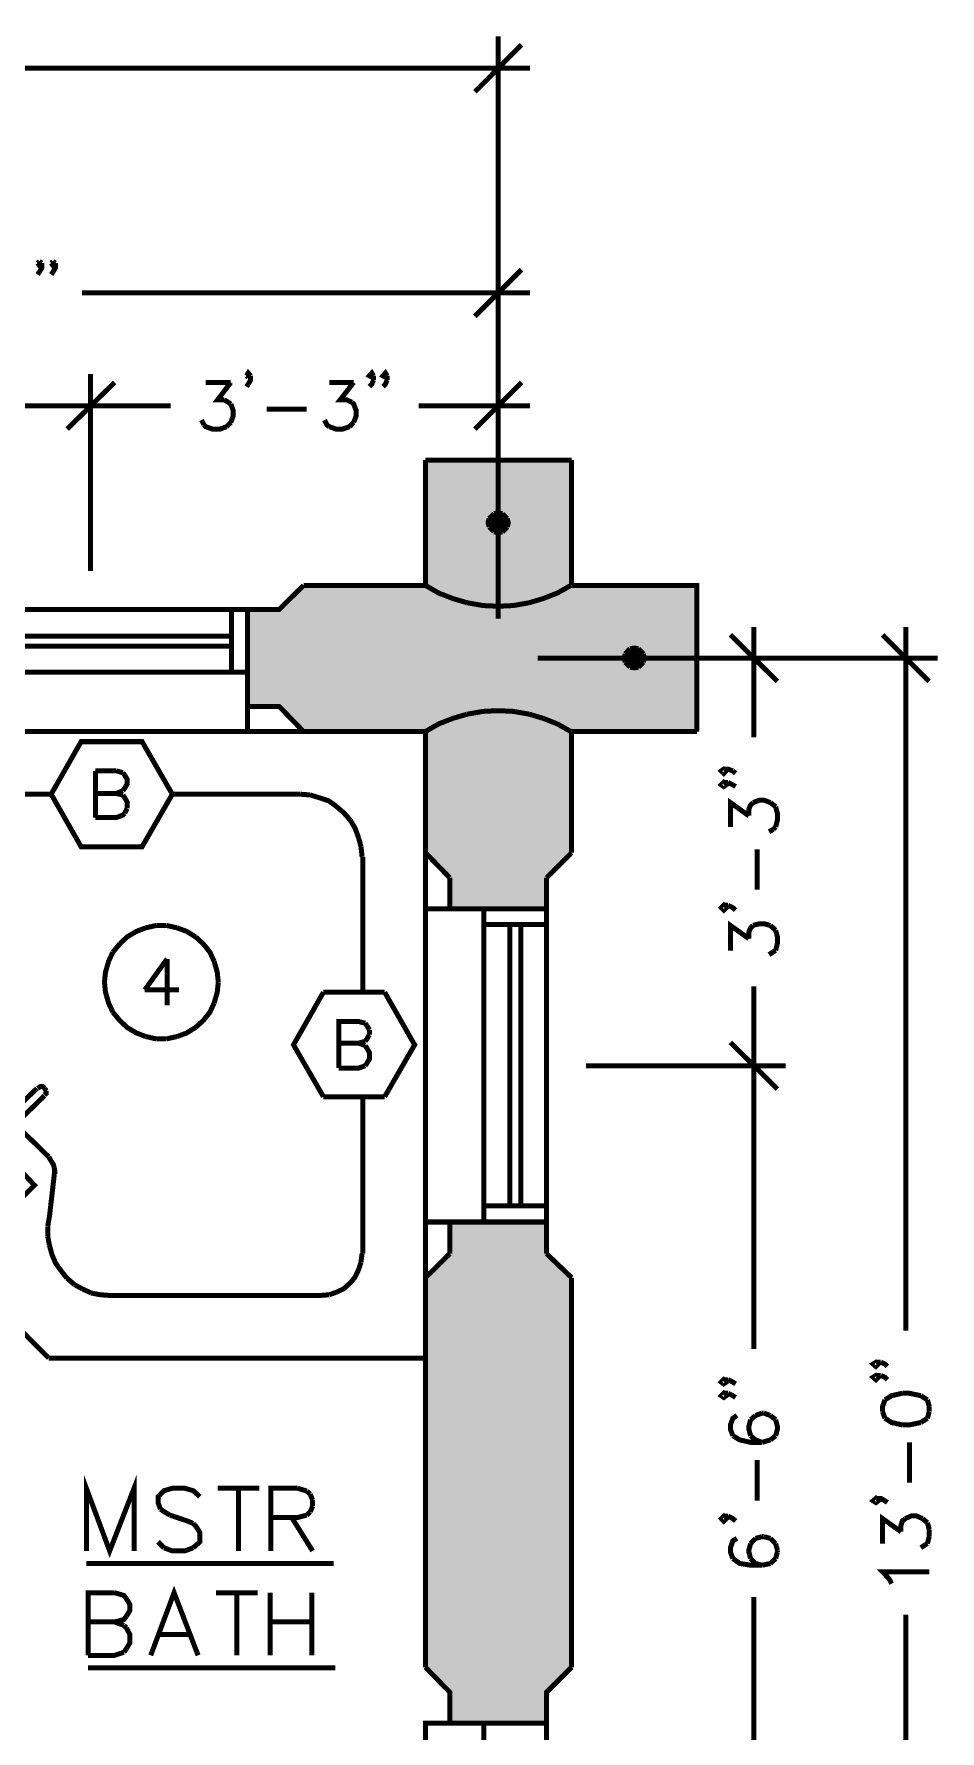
# Model space of a CAD drawing. Header units: millimetres. Extents: x 31 to 857, y 6 to 562.
# Drawn here: x 664 to 709.9, y 444 to 530 of the extents above; entities that cross this region are included whole.
import ezdxf

# ---------------------------------------------------------------- set-up
doc = ezdxf.new("R2010")
doc.units = ezdxf.units.MM
doc.layers.add('H', color=7, linetype='Continuous')
doc.layers.add('P', color=7, linetype='Continuous')

msp = doc.modelspace()

# ---------------------------------------------------------------- hatches: boundary and pattern name
at = {"layer": 'H', "linetype": 'Continuous'}
for points in [[(683.86, 502.038), (683.86, 508.388), (691.268, 502.038), (683.86, 502.038)], [(691.268, 502.038), (683.86, 508.388), (691.268, 508.388), (691.268, 502.038)], [(687.317, 504.737), (687.246, 505.672), (687.317, 505.707), (687.317, 504.737)], [(687.458, 504.702), (687.317, 505.707), (687.458, 505.76), (687.458, 504.702)], [(687.458, 504.702), (687.317, 504.737), (687.317, 505.707), (687.458, 504.702)], [(687.529, 504.702), (687.458, 505.76), (687.529, 505.76), (687.529, 504.702)], [(687.458, 504.702), (687.458, 505.76), (687.529, 504.702), (687.458, 504.702)], [(687.617, 504.702), (687.529, 505.76), (687.617, 505.76), (687.617, 504.702)], [(687.529, 504.702), (687.529, 505.76), (687.617, 504.702), (687.529, 504.702)], [(687.74, 504.737), (687.617, 505.76), (687.74, 505.707), (687.74, 504.737)], [(687.617, 504.702), (687.617, 505.76), (687.74, 504.737), (687.617, 504.702)], [(687.828, 504.79), (687.74, 505.707), (687.828, 505.672), (687.828, 504.79)], [(687.74, 504.737), (687.74, 505.707), (687.828, 504.79), (687.74, 504.737)], [(687.07, 505.001), (687.035, 505.337), (687.07, 505.425), (687.07, 505.001)], [(687.07, 505.001), (687.035, 505.125), (687.035, 505.337), (687.07, 505.001)], [(687.105, 504.913), (687.07, 505.425), (687.105, 505.513), (687.105, 504.913)], [(687.105, 504.913), (687.07, 505.001), (687.07, 505.425), (687.105, 504.913)], [(687.158, 504.825), (687.105, 505.513), (687.158, 505.583), (687.158, 504.825)], [(687.158, 504.825), (687.105, 504.913), (687.105, 505.513), (687.158, 504.825)], [(687.246, 504.79), (687.158, 505.583), (687.246, 505.672), (687.246, 504.79)], [(687.246, 504.79), (687.158, 504.825), (687.158, 505.583), (687.246, 504.79)], [(687.317, 504.737), (687.246, 504.79), (687.246, 505.672), (687.317, 504.737)], [(687.881, 504.825), (687.828, 505.672), (687.881, 505.636), (687.881, 504.825)], [(687.828, 504.79), (687.828, 505.672), (687.881, 504.825), (687.828, 504.79)], [(687.952, 504.913), (687.881, 505.636), (687.952, 505.548), (687.952, 504.913)], [(687.881, 504.825), (687.881, 505.636), (687.952, 504.913), (687.881, 504.825)], [(688.005, 505.001), (687.952, 505.548), (688.005, 505.46), (688.005, 505.001)], [(687.952, 504.913), (687.952, 505.548), (688.005, 505.001), (687.952, 504.913)], [(688.04, 505.09), (688.005, 505.46), (688.04, 505.372), (688.04, 505.09)], [(688.005, 505.001), (688.005, 505.46), (688.04, 505.09), (688.005, 505.001)], [(688.093, 505.16), (688.04, 505.372), (688.093, 505.248), (688.093, 505.16)], [(688.04, 505.09), (688.04, 505.372), (688.093, 505.16), (688.04, 505.09)], [(676.875, 501.227), (677.21, 501.562), (685.588, 501.227), (676.875, 501.227)], [(676.875, 501.227), (677.21, 501.562), (685.588, 501.227), (676.875, 501.227)], [(677.21, 501.562), (677.668, 502.038), (684.706, 501.562), (677.21, 501.562)], [(677.21, 501.562), (677.668, 502.038), (684.706, 501.562), (677.21, 501.562)], [(685.588, 501.227), (677.21, 501.562), (684.706, 501.562), (685.588, 501.227)], [(685.588, 501.227), (677.21, 501.562), (684.706, 501.562), (685.588, 501.227)], [(684.706, 501.562), (677.668, 502.038), (683.86, 502.038), (684.706, 501.562)], [(684.706, 501.562), (677.668, 502.038), (683.86, 502.038), (684.706, 501.562)], [(684.706, 501.562), (683.86, 502.038), (690.368, 501.562), (684.706, 501.562)], [(690.368, 501.562), (683.86, 502.038), (691.268, 502.038), (690.368, 501.562)], [(685.588, 501.227), (684.706, 501.562), (689.487, 501.227), (685.588, 501.227)], [(689.487, 501.227), (684.706, 501.562), (690.368, 501.562), (689.487, 501.227)], [(689.487, 501.227), (690.368, 501.562), (697.618, 501.227), (689.487, 501.227)], [(689.487, 501.227), (690.368, 501.562), (697.618, 501.227), (689.487, 501.227)], [(690.368, 501.562), (691.268, 502.038), (697.618, 501.562), (690.368, 501.562)], [(690.368, 501.562), (691.268, 502.038), (697.618, 501.562), (690.368, 501.562)], [(697.618, 501.227), (690.368, 501.562), (697.618, 501.562), (697.618, 501.227)], [(697.618, 501.227), (690.368, 501.562), (697.618, 501.562), (697.618, 501.227)], [(697.618, 501.562), (691.268, 502.038), (697.618, 502.038), (697.618, 501.562)], [(697.618, 501.562), (691.268, 502.038), (697.618, 502.038), (697.618, 501.562)], [(674.829, 495.9), (674.829, 500.803), (697.618, 495.9), (674.829, 495.9)], [(697.618, 495.9), (674.829, 500.803), (697.618, 500.803), (697.618, 495.9)], [(674.829, 495.9), (674.829, 500.803), (697.618, 495.9), (674.829, 495.9)], [(697.618, 495.9), (674.829, 500.803), (697.618, 500.803), (697.618, 495.9)], [(676.451, 500.803), (676.61, 500.98), (697.618, 500.803), (676.451, 500.803)], [(676.451, 500.803), (676.61, 500.98), (697.618, 500.803), (676.451, 500.803)], [(676.61, 500.98), (676.663, 501.05), (687.529, 500.98), (676.61, 500.98)], [(676.61, 500.98), (676.663, 501.05), (687.529, 500.98), (676.61, 500.98)], [(697.618, 500.803), (676.61, 500.98), (697.618, 500.98), (697.618, 500.803)], [(697.618, 500.803), (676.61, 500.98), (697.618, 500.98), (697.618, 500.803)], [(676.663, 501.05), (676.875, 501.227), (686.558, 501.05), (676.663, 501.05)], [(676.663, 501.05), (676.875, 501.227), (686.558, 501.05), (676.663, 501.05)], [(687.529, 500.98), (676.663, 501.05), (686.558, 501.05), (687.529, 500.98)], [(687.529, 500.98), (676.663, 501.05), (686.558, 501.05), (687.529, 500.98)], [(686.558, 501.05), (676.875, 501.227), (685.588, 501.227), (686.558, 501.05)], [(686.558, 501.05), (676.875, 501.227), (685.588, 501.227), (686.558, 501.05)], [(686.558, 501.05), (685.588, 501.227), (688.516, 501.05), (686.558, 501.05)], [(688.516, 501.05), (685.588, 501.227), (689.487, 501.227), (688.516, 501.05)], [(687.529, 500.98), (686.558, 501.05), (688.516, 501.05), (687.529, 500.98)], [(687.529, 500.98), (688.516, 501.05), (697.618, 500.98), (687.529, 500.98)], [(687.529, 500.98), (688.516, 501.05), (697.618, 500.98), (687.529, 500.98)], [(688.516, 501.05), (689.487, 501.227), (697.618, 501.05), (688.516, 501.05)], [(688.516, 501.05), (689.487, 501.227), (697.618, 501.05), (688.516, 501.05)], [(697.618, 500.98), (688.516, 501.05), (697.618, 501.05), (697.618, 500.98)], [(697.618, 500.98), (688.516, 501.05), (697.618, 501.05), (697.618, 500.98)], [(697.618, 501.05), (689.487, 501.227), (697.618, 501.227), (697.618, 501.05)], [(697.618, 501.05), (689.487, 501.227), (697.618, 501.227), (697.618, 501.05)], [(694.178, 498.81), (694.267, 498.863), (694.655, 498.81), (694.178, 498.81)], [(694.655, 498.81), (694.267, 498.863), (694.567, 498.863), (694.655, 498.81)], [(693.879, 498.44), (693.932, 498.51), (694.937, 498.44), (693.879, 498.44)], [(694.937, 498.352), (693.879, 498.44), (694.937, 498.44), (694.937, 498.352)], [(693.879, 498.352), (693.879, 498.44), (694.937, 498.352), (693.879, 498.352)], [(694.937, 498.228), (693.879, 498.352), (694.937, 498.352), (694.937, 498.228)], [(693.879, 498.228), (693.879, 498.352), (694.937, 498.228), (693.879, 498.228)], [(694.902, 498.14), (693.879, 498.228), (694.937, 498.228), (694.902, 498.14)], [(693.932, 498.14), (693.879, 498.228), (694.902, 498.14), (693.932, 498.14)], [(693.932, 498.51), (693.967, 498.598), (694.902, 498.51), (693.932, 498.51)], [(694.937, 498.44), (693.932, 498.51), (694.902, 498.51), (694.937, 498.44)], [(694.866, 498.052), (693.932, 498.14), (694.902, 498.14), (694.866, 498.052)], [(693.967, 498.052), (693.932, 498.14), (694.866, 498.052), (693.967, 498.052)], [(693.967, 498.598), (694.02, 498.687), (694.866, 498.598), (693.967, 498.598)], [(694.902, 498.51), (693.967, 498.598), (694.866, 498.598), (694.902, 498.51)], [(694.778, 497.963), (693.967, 498.052), (694.866, 498.052), (694.778, 497.963)], [(694.055, 497.963), (693.967, 498.052), (694.778, 497.963), (694.055, 497.963)], [(694.02, 498.687), (694.09, 498.775), (694.813, 498.687), (694.02, 498.687)], [(694.866, 498.598), (694.02, 498.687), (694.813, 498.687), (694.866, 498.598)], [(694.725, 497.875), (694.055, 497.963), (694.778, 497.963), (694.725, 497.875)], [(694.143, 497.875), (694.055, 497.963), (694.725, 497.875), (694.143, 497.875)], [(694.09, 498.775), (694.178, 498.81), (694.725, 498.775), (694.09, 498.775)], [(694.813, 498.687), (694.09, 498.775), (694.725, 498.775), (694.813, 498.687)], [(694.725, 498.775), (694.178, 498.81), (694.655, 498.81), (694.725, 498.775)], [(694.602, 497.84), (694.143, 497.875), (694.725, 497.875), (694.602, 497.84)], [(694.231, 497.84), (694.143, 497.875), (694.602, 497.84), (694.231, 497.84)], [(694.443, 497.805), (694.302, 497.84), (694.514, 497.84), (694.443, 497.805)], [(676.61, 495.723), (676.451, 495.9), (697.618, 495.723), (676.61, 495.723)], [(697.618, 495.723), (676.451, 495.9), (697.618, 495.9), (697.618, 495.723)], [(676.61, 495.723), (676.451, 495.9), (697.618, 495.723), (676.61, 495.723)], [(697.618, 495.723), (676.451, 495.9), (697.618, 495.9), (697.618, 495.723)], [(676.663, 495.635), (676.61, 495.723), (686.558, 495.635), (676.663, 495.635)], [(686.558, 495.635), (676.61, 495.723), (687.529, 495.723), (686.558, 495.635)], [(676.663, 495.635), (676.61, 495.723), (686.558, 495.635), (676.663, 495.635)], [(686.558, 495.635), (676.61, 495.723), (687.529, 495.723), (686.558, 495.635)], [(676.875, 495.423), (676.663, 495.635), (685.588, 495.423), (676.875, 495.423)], [(685.588, 495.423), (676.663, 495.635), (686.558, 495.635), (685.588, 495.423)], [(676.875, 495.423), (676.663, 495.635), (685.588, 495.423), (676.875, 495.423)], [(685.588, 495.423), (676.663, 495.635), (686.558, 495.635), (685.588, 495.423)], [(677.21, 495.088), (676.875, 495.423), (684.706, 495.088), (677.21, 495.088)], [(684.706, 495.088), (676.875, 495.423), (685.588, 495.423), (684.706, 495.088)], [(677.21, 495.088), (676.875, 495.423), (684.706, 495.088), (677.21, 495.088)], [(684.706, 495.088), (676.875, 495.423), (685.588, 495.423), (684.706, 495.088)], [(684.706, 495.088), (685.588, 495.423), (690.368, 495.088), (684.706, 495.088)], [(685.588, 495.423), (686.558, 495.635), (689.487, 495.423), (685.588, 495.423)], [(690.368, 495.088), (685.588, 495.423), (689.487, 495.423), (690.368, 495.088)], [(686.558, 495.635), (687.529, 495.723), (688.516, 495.635), (686.558, 495.635)], [(689.487, 495.423), (686.558, 495.635), (688.516, 495.635), (689.487, 495.423)], [(688.516, 495.635), (687.529, 495.723), (697.618, 495.635), (688.516, 495.635)], [(697.618, 495.635), (687.529, 495.723), (697.618, 495.723), (697.618, 495.635)], [(688.516, 495.635), (687.529, 495.723), (697.618, 495.635), (688.516, 495.635)], [(697.618, 495.635), (687.529, 495.723), (697.618, 495.723), (697.618, 495.635)], [(689.487, 495.423), (688.516, 495.635), (697.618, 495.423), (689.487, 495.423)], [(697.618, 495.423), (688.516, 495.635), (697.618, 495.635), (697.618, 495.423)], [(689.487, 495.423), (688.516, 495.635), (697.618, 495.423), (689.487, 495.423)], [(697.618, 495.423), (688.516, 495.635), (697.618, 495.635), (697.618, 495.423)], [(690.368, 495.088), (689.487, 495.423), (697.618, 495.088), (690.368, 495.088)], [(697.618, 495.088), (689.487, 495.423), (697.618, 495.423), (697.618, 495.088)], [(690.368, 495.088), (689.487, 495.423), (697.618, 495.088), (690.368, 495.088)], [(697.618, 495.088), (689.487, 495.423), (697.618, 495.423), (697.618, 495.088)], [(677.668, 494.63), (677.21, 495.088), (683.86, 494.63), (677.668, 494.63)], [(683.86, 494.63), (677.21, 495.088), (684.706, 495.088), (683.86, 494.63)], [(677.668, 494.63), (677.21, 495.088), (683.86, 494.63), (677.668, 494.63)], [(683.86, 494.63), (677.21, 495.088), (684.706, 495.088), (683.86, 494.63)], [(683.86, 494.63), (684.706, 495.088), (691.268, 494.63), (683.86, 494.63)], [(683.86, 488.491), (683.86, 494.63), (691.268, 488.491), (683.86, 488.491)], [(691.268, 488.491), (683.86, 494.63), (691.268, 494.63), (691.268, 488.491)], [(691.268, 494.63), (684.706, 495.088), (690.368, 495.088), (691.268, 494.63)], [(691.268, 494.63), (690.368, 495.088), (697.618, 494.63), (691.268, 494.63)], [(697.618, 494.63), (690.368, 495.088), (697.618, 495.088), (697.618, 494.63)], [(691.268, 494.63), (690.368, 495.088), (697.618, 494.63), (691.268, 494.63)], [(697.618, 494.63), (690.368, 495.088), (697.618, 495.088), (697.618, 494.63)], [(685.077, 487.221), (683.86, 488.491), (689.998, 487.221), (685.077, 487.221)], [(689.998, 487.221), (683.86, 488.491), (691.268, 488.491), (689.998, 487.221)], [(685.077, 485.652), (685.077, 487.221), (689.998, 485.652), (685.077, 485.652)], [(689.998, 485.652), (685.077, 487.221), (689.998, 487.221), (689.998, 485.652)], [(685.077, 468.171), (685.077, 469.777), (689.998, 468.171), (685.077, 468.171)], [(689.998, 468.171), (685.077, 469.777), (689.998, 469.777), (689.998, 468.171)], [(685.077, 468.171), (685.077, 469.777), (689.998, 468.171), (685.077, 468.171)], [(689.998, 468.171), (685.077, 469.777), (689.998, 469.777), (689.998, 468.171)], [(683.86, 466.937), (685.077, 468.171), (691.268, 466.937), (683.86, 466.937)], [(683.86, 466.937), (685.077, 468.171), (691.268, 466.937), (683.86, 466.937)], [(691.268, 466.937), (685.077, 468.171), (689.998, 468.171), (691.268, 466.937)], [(691.268, 466.937), (685.077, 468.171), (689.998, 468.171), (691.268, 466.937)], [(683.86, 447.216), (683.86, 466.937), (691.268, 447.216), (683.86, 447.216)], [(691.268, 447.216), (683.86, 466.937), (691.268, 466.937), (691.268, 447.216)], [(683.86, 447.216), (683.86, 466.937), (691.268, 447.216), (683.86, 447.216)], [(691.268, 447.216), (683.86, 466.937), (691.268, 466.937), (691.268, 447.216)], [(685.077, 445.946), (683.86, 447.216), (689.998, 445.946), (685.077, 445.946)], [(689.998, 445.946), (683.86, 447.216), (691.268, 447.216), (689.998, 445.946)], [(685.077, 445.946), (683.86, 447.216), (689.998, 445.946), (685.077, 445.946)], [(689.998, 445.946), (683.86, 447.216), (691.268, 447.216), (689.998, 445.946)], [(685.077, 444.377), (685.077, 445.946), (689.998, 444.377), (685.077, 444.377)], [(689.998, 444.377), (685.077, 445.946), (689.998, 445.946), (689.998, 444.377)], [(685.077, 444.377), (685.077, 445.946), (689.998, 444.377), (685.077, 444.377)], [(689.998, 444.377), (685.077, 445.946), (689.998, 445.946), (689.998, 444.377)]]:
    msp.add_hatch(color=256, dxfattribs=at).paths.add_polyline_path(points)

# ---------------------------------------------------------------- linework, layer by layer
at = {"layer": 'P', "const_width": 0.254}
for points in [[(687.529, 500.345), (687.529, 529.855)], [(686.347, 527.05), (688.71, 529.431)], [(689.134, 528.249), (606.037, 528.249)], [(664.192, 518.372), (664.281, 518.46)], [(664.404, 518.372), (664.281, 518.248), (664.192, 518.372)], [(664.281, 517.913), (664.192, 517.79)], [(664.281, 518.46), (664.404, 518.372)], [(664.404, 518.372), (664.404, 518.125), (664.281, 517.913)], [(664.88, 518.372), (664.968, 518.46)], [(665.092, 518.372), (664.968, 518.248), (664.88, 518.372)], [(664.968, 517.913), (664.88, 517.79)], [(664.968, 518.46), (665.092, 518.372)], [(665.092, 518.372), (665.092, 518.125), (664.968, 517.913)], [(686.347, 515.673), (688.71, 518.037)], [(687.529, 510.381), (687.529, 518.425)], [(689.134, 516.855), (666.45, 516.855)], [(666.873, 502.761), (666.873, 512.745)], [(666.873, 502.761), (666.873, 512.745)], [(674.776, 512.657), (674.864, 512.798), (674.987, 512.657)], [(674.864, 512.586), (674.776, 512.657)], [(674.987, 512.657), (674.864, 512.586)], [(674.987, 512.657), (674.987, 512.445), (674.864, 512.233)], [(681.126, 512.586), (681.002, 512.657), (681.126, 512.798), (681.214, 512.657)], [(681.214, 512.445), (681.126, 512.233), (681.002, 512.11)], [(681.214, 512.657), (681.126, 512.586)], [(681.214, 512.657), (681.214, 512.445)], [(681.814, 512.586), (681.69, 512.657), (681.814, 512.798), (681.902, 512.657)], [(681.902, 512.445), (681.814, 512.233), (681.69, 512.11)], [(681.902, 512.657), (681.814, 512.586)], [(681.902, 512.657), (681.902, 512.445)], [(687.529, 510.381), (687.529, 512.745)], [(668.091, 512.322), (665.692, 509.958)], [(665.692, 509.958), (668.091, 512.322)], [(672.712, 512.322), (673.982, 512.322)], [(673.982, 512.322), (673.312, 511.44), (673.647, 511.44)], [(674.864, 512.233), (674.776, 512.11)], [(678.974, 512.322), (680.208, 512.322)], [(680.208, 512.322), (679.521, 511.44), (679.856, 511.44), (680.12, 511.316)], [(686.347, 509.958), (688.71, 512.322)], [(668.479, 511.14), (619.372, 511.14)], [(665.304, 511.14), (670.93, 511.14)], [(673.647, 511.44), (673.858, 511.316)], [(673.858, 511.316), (673.982, 511.228)], [(673.982, 511.228), (674.105, 510.893), (674.105, 510.628), (673.982, 510.293)], [(675.799, 510.963), (677.827, 510.963)], [(680.12, 511.316), (680.208, 511.228), (680.332, 510.893), (680.332, 510.628), (680.208, 510.293)], [(689.134, 511.14), (683.507, 511.14)], [(672.624, 510.17), (672.5, 510.417)], [(673.77, 510.081), (673.435, 509.958), (673.047, 509.958), (672.712, 510.081), (672.624, 510.17)], [(673.982, 510.293), (673.77, 510.081)], [(678.974, 510.081), (678.85, 510.17), (678.727, 510.417)], [(679.997, 510.081), (679.644, 509.958), (679.309, 509.958), (678.974, 510.081)], [(680.208, 510.293), (679.997, 510.081)], [(691.25, 508.388), (683.842, 508.388)], [(683.842, 502.038), (683.842, 508.388)], [(691.25, 502.038), (691.25, 508.388)], [(687.317, 505.672), (687.193, 505.548), (687.07, 505.425)], [(687.529, 505.725), (687.317, 505.672)], [(687.74, 505.672), (687.529, 505.725), (687.529, 505.725)], [(687.987, 505.425), (687.864, 505.548), (687.74, 505.672)], [(687.07, 505.425), (687.017, 505.213), (687.07, 505.001)], [(687.07, 505.001), (687.193, 504.878), (687.317, 504.754)], [(687.317, 504.754), (687.529, 504.702), (687.74, 504.754)], [(687.74, 504.754), (687.864, 504.878), (687.987, 505.001)], [(687.987, 505.001), (688.04, 505.213), (687.987, 505.425)], [(674.829, 495.9), (674.829, 500.821), (676.434, 500.821), (677.668, 502.038)], [(674.829, 495.9), (674.829, 500.821), (676.434, 500.821), (677.668, 502.038)], [(683.842, 502.038), (677.668, 502.038)], [(683.842, 502.038), (677.668, 502.038)], [(683.842, 502.038), (684.512, 501.65), (685.236, 501.368)], [(683.842, 502.038), (684.512, 501.65), (685.236, 501.368)], [(685.236, 501.368), (685.959, 501.156)], [(685.236, 501.368), (685.959, 501.156)], [(689.098, 501.156), (689.804, 501.368), (690.527, 501.65), (691.215, 502.038)], [(689.098, 501.156), (689.804, 501.368), (690.527, 501.65), (691.215, 502.038)], [(697.6, 502.038), (691.25, 502.038)], [(691.25, 502.038), (697.6, 502.038), (697.6, 494.63)], [(697.6, 494.63), (697.6, 502.038)], [(658.954, 494.63), (658.954, 500.821), (674.829, 500.821)], [(658.954, 494.63), (658.954, 500.821), (674.829, 500.821)], [(674.017, 500.821), (674.017, 497.646)], [(674.017, 500.821), (674.017, 497.646)], [(674.829, 500.821), (674.829, 494.63), (674.829, 494.63)], [(674.829, 500.821), (674.829, 497.646)], [(674.829, 500.821), (674.829, 494.63), (674.829, 494.63)], [(674.829, 500.821), (674.829, 497.646)], [(685.959, 501.156), (686.77, 501.015), (687.529, 500.98), (688.287, 501.015), (689.098, 501.156)], [(685.959, 501.156), (686.77, 501.015), (687.529, 500.98), (688.287, 501.015), (689.098, 501.156)], [(700.476, 499.921), (700.476, 494.33)], [(700.476, 499.921), (700.476, 494.33)], [(708.184, 499.921), (708.184, 464.273)], [(674.017, 499.463), (659.765, 499.463)], [(674.017, 499.463), (659.765, 499.463)], [(674.017, 498.951), (659.765, 498.951)], [(674.017, 498.951), (659.765, 498.951)], [(694.214, 498.828), (694.09, 498.704), (693.967, 498.563)], [(694.637, 498.828), (694.425, 498.863), (694.214, 498.828)], [(694.884, 498.563), (694.761, 498.704), (694.637, 498.828)], [(701.675, 497.17), (699.294, 499.533)], [(701.675, 497.17), (699.294, 499.533)], [(709.366, 497.17), (707.002, 499.533)], [(689.522, 498.352), (709.789, 498.352)], [(689.522, 498.352), (702.098, 498.352)], [(689.522, 498.352), (702.098, 498.352)], [(693.967, 498.563), (693.914, 498.352), (693.914, 498.352)], [(693.914, 498.352), (693.967, 498.14)], [(693.967, 498.14), (694.09, 498.016), (694.214, 497.893)], [(694.214, 497.893), (694.425, 497.858), (694.637, 497.893)], [(694.637, 497.893), (694.761, 498.016), (694.884, 498.14)], [(694.884, 498.14), (694.937, 498.352), (694.884, 498.563)], [(674.829, 497.646), (658.954, 497.646)], [(674.829, 497.646), (658.954, 497.646)], [(677.668, 494.63), (676.434, 495.9), (674.829, 495.9)], [(677.668, 494.63), (676.434, 495.9), (674.829, 495.9)], [(685.959, 495.512), (685.236, 495.3), (684.512, 495.018), (683.842, 494.63)], [(685.959, 495.512), (685.236, 495.3), (684.512, 495.018), (683.842, 494.63)], [(689.098, 495.512), (688.287, 495.653), (687.529, 495.688), (686.77, 495.653), (685.959, 495.512)], [(689.098, 495.512), (688.287, 495.653), (687.529, 495.688), (686.77, 495.653), (685.959, 495.512)], [(689.804, 495.3), (689.098, 495.512)], [(689.804, 495.3), (689.098, 495.512)], [(691.215, 494.63), (690.527, 495.018), (689.804, 495.3)], [(691.215, 494.63), (690.527, 495.018), (689.804, 495.3)], [(652.057, 494.63), (683.842, 494.63), (683.842, 462.88)], [(674.829, 494.63), (658.954, 494.63)], [(674.829, 494.63), (658.954, 494.63)], [(683.842, 494.63), (677.668, 494.63)], [(683.842, 494.63), (677.668, 494.63)], [(683.842, 488.491), (683.842, 494.63)], [(683.842, 488.491), (683.842, 494.63)], [(697.6, 494.63), (691.25, 494.63)], [(691.25, 488.491), (691.25, 494.63)], [(697.6, 494.63), (691.25, 494.63)], [(691.25, 488.491), (691.25, 494.63)], [(666.397, 494.118), (669.484, 494.118), (671.019, 491.455), (669.484, 488.791), (666.397, 488.791), (664.88, 491.455), (666.397, 494.118)], [(666.397, 494.118), (666.397, 494.118)], [(698.959, 492.725), (699.082, 492.637), (698.959, 492.513), (698.835, 492.637), (698.959, 492.725)], [(698.959, 492.725), (699.082, 492.637), (698.959, 492.513), (698.835, 492.637), (698.959, 492.725)], [(698.959, 492.725), (699.17, 492.725), (699.417, 492.637)], [(698.959, 492.725), (699.17, 492.725), (699.417, 492.637)], [(667.12, 490.273), (667.12, 492.637)], [(667.12, 492.637), (668.179, 492.637)], [(668.179, 492.637), (668.514, 492.548)], [(668.514, 492.548), (668.602, 492.425)], [(668.602, 492.425), (668.726, 492.213), (668.726, 491.966), (668.602, 491.755)], [(698.959, 492.054), (699.082, 491.931), (698.959, 491.843), (698.835, 491.931), (698.959, 492.054)], [(698.959, 492.054), (699.082, 491.931), (698.959, 491.843), (698.835, 491.931), (698.959, 492.054)], [(698.959, 492.054), (699.17, 492.054)], [(698.959, 492.054), (699.17, 492.054)], [(699.17, 492.054), (699.417, 491.931), (699.558, 491.843)], [(699.17, 492.054), (699.417, 491.931), (699.558, 491.843)], [(699.417, 492.637), (699.558, 492.513)], [(699.417, 492.637), (699.558, 492.513)], [(664.88, 491.455), (657.348, 491.455)], [(668.179, 491.49), (667.12, 491.49)], [(668.514, 491.631), (668.179, 491.49)], [(668.179, 491.49), (668.514, 491.419)], [(668.602, 491.755), (668.514, 491.631)], [(668.514, 491.419), (668.602, 491.278)], [(668.602, 491.278), (668.726, 491.067), (668.726, 490.732)], [(677.492, 491.455), (671.019, 491.455)], [(678.004, 491.419), (677.492, 491.455)], [(678.462, 491.278), (678.004, 491.419)], [(679.309, 490.855), (678.938, 491.12), (678.462, 491.278)], [(699.294, 489.797), (699.294, 491.031), (700.229, 490.361)], [(699.294, 489.797), (699.294, 491.031), (700.229, 490.361)], [(700.229, 490.361), (700.229, 490.696), (700.317, 490.908), (700.44, 491.031)], [(700.229, 490.361), (700.229, 490.696), (700.317, 490.908), (700.44, 491.031)], [(700.44, 491.031), (700.775, 491.155), (700.987, 491.155), (701.322, 491.031)], [(700.44, 491.031), (700.775, 491.155), (700.987, 491.155), (701.322, 491.031)], [(701.322, 491.031), (701.587, 490.82)], [(701.322, 491.031), (701.587, 490.82)], [(668.602, 490.485), (668.514, 490.396), (668.179, 490.273), (667.12, 490.273)], [(668.726, 490.732), (668.602, 490.485)], [(680.032, 490.149), (679.697, 490.52), (679.309, 490.855)], [(680.455, 489.25), (680.279, 489.726), (680.032, 490.149)], [(701.587, 490.82), (701.675, 490.485), (701.675, 490.149), (701.587, 489.797)], [(701.587, 490.82), (701.675, 490.485), (701.675, 490.149), (701.587, 489.797)], [(680.579, 488.791), (680.455, 489.25)], [(701.463, 489.673), (701.252, 489.55)], [(701.463, 489.673), (701.252, 489.55)], [(701.587, 489.797), (701.463, 489.673)], [(701.587, 489.797), (701.463, 489.673)], [(680.632, 488.28), (680.579, 488.791)], [(685.077, 487.221), (683.842, 488.491)], [(685.077, 487.221), (683.842, 488.491)], [(691.25, 488.491), (689.98, 487.221)], [(691.25, 488.491), (689.98, 487.221)], [(700.652, 486.622), (700.652, 488.668)], [(700.652, 486.622), (700.652, 488.668)], [(680.667, 481.418), (680.667, 488.28)], [(685.077, 485.652), (685.077, 487.221)], [(685.077, 485.652), (685.077, 487.221)], [(689.98, 487.221), (689.98, 485.652)], [(689.98, 487.221), (689.98, 485.652)], [(698.959, 485.828), (699.082, 485.704), (698.959, 485.581), (698.835, 485.704), (698.959, 485.828)], [(698.959, 485.828), (699.082, 485.704), (698.959, 485.581), (698.835, 485.704), (698.959, 485.828)], [(698.959, 485.828), (699.17, 485.828)], [(698.959, 485.828), (699.17, 485.828)], [(699.17, 485.828), (699.417, 485.704), (699.558, 485.581)], [(699.17, 485.828), (699.417, 485.704), (699.558, 485.581)], [(683.842, 469.777), (683.842, 485.652)], [(683.842, 485.652), (689.98, 485.652), (689.98, 469.777), (683.842, 469.777), (683.842, 469.777)], [(683.842, 469.777), (683.842, 485.652)], [(683.842, 485.652), (689.98, 485.652), (689.98, 469.777), (683.842, 469.777), (683.842, 469.777)], [(689.98, 485.652), (685.077, 485.652)], [(689.98, 485.652), (685.077, 485.652)], [(689.98, 469.777), (686.805, 469.777), (686.805, 485.652)], [(689.98, 469.777), (686.805, 469.777), (686.805, 485.652)], [(699.294, 483.535), (699.294, 484.805), (700.229, 484.135)], [(699.294, 483.535), (699.294, 484.805), (700.229, 484.135)], [(669.66, 484.681), (669.202, 484.505), (668.726, 484.223), (668.355, 483.87)], [(670.207, 484.805), (669.66, 484.681)], [(670.719, 484.805), (670.207, 484.805)], [(671.266, 484.681), (670.719, 484.805)], [(672.2, 484.223), (671.742, 484.505), (671.266, 484.681)], [(673.135, 482.988), (672.924, 483.447), (672.588, 483.87), (672.2, 484.223)], [(689.98, 484.858), (686.805, 484.858)], [(689.98, 484.858), (686.805, 484.858)], [(688.111, 470.588), (688.111, 484.858)], [(688.111, 470.588), (688.111, 484.858)], [(688.675, 470.588), (688.675, 484.858)], [(688.675, 470.588), (688.675, 484.858)], [(700.229, 484.135), (700.229, 484.47), (700.317, 484.681), (700.44, 484.805)], [(700.229, 484.135), (700.229, 484.47), (700.317, 484.681), (700.44, 484.805)], [(700.44, 484.805), (700.775, 484.893), (700.987, 484.893), (701.322, 484.805)], [(700.44, 484.805), (700.775, 484.893), (700.987, 484.893), (701.322, 484.805)], [(701.322, 484.805), (701.587, 484.558)], [(701.322, 484.805), (701.587, 484.558)], [(701.587, 484.558), (701.675, 484.223), (701.675, 483.888), (701.587, 483.535)], [(701.587, 484.558), (701.675, 484.223), (701.675, 483.888), (701.587, 483.535)], [(668.002, 483.447), (667.791, 482.988), (667.632, 482.441), (667.579, 481.93), (667.632, 481.418), (667.791, 480.871), (668.002, 480.413)], [(668.355, 483.87), (668.002, 483.447)], [(701.463, 483.464), (701.252, 483.323)], [(701.463, 483.464), (701.252, 483.323)], [(701.587, 483.535), (701.463, 483.464)], [(701.587, 483.535), (701.463, 483.464)], [(670.754, 483.112), (669.625, 481.542)], [(670.754, 483.112), (670.754, 480.748)], [(673.347, 481.93), (673.294, 482.441), (673.135, 482.988)], [(669.625, 481.542), (671.354, 481.542)], [(673.135, 480.871), (673.294, 481.418), (673.347, 481.93), (673.347, 481.93)], [(700.476, 476.127), (700.476, 481.718)], [(700.476, 476.127), (700.476, 481.718)], [(672.2, 479.637), (672.588, 479.989), (672.924, 480.413), (673.135, 480.871)], [(678.674, 476.127), (677.157, 478.755), (678.674, 481.418)], [(678.674, 481.418), (681.778, 481.418)], [(678.674, 481.418), (678.674, 481.418)], [(681.778, 481.418), (683.295, 478.755), (681.778, 476.127)], [(668.002, 480.413), (668.355, 479.989)], [(668.355, 479.989), (668.726, 479.637), (669.202, 479.354), (669.66, 479.178)], [(679.45, 477.573), (679.45, 479.937), (680.455, 479.937), (680.791, 479.848)], [(680.791, 479.848), (680.879, 479.725)], [(669.66, 479.178), (670.207, 479.055)], [(670.207, 479.055), (670.719, 479.055)], [(670.719, 479.055), (671.266, 479.178)], [(671.266, 479.178), (671.742, 479.354), (672.2, 479.637)], [(680.791, 478.931), (680.455, 478.843)], [(680.879, 479.055), (680.791, 478.931)], [(680.879, 479.725), (681.002, 479.513)], [(681.002, 479.266), (680.879, 479.055)], [(681.002, 479.513), (681.002, 479.266)], [(700.476, 479.302), (700.476, 463.338)], [(700.476, 479.302), (700.476, 463.338)], [(680.455, 478.843), (679.45, 478.843)], [(680.455, 478.843), (680.791, 478.719)], [(680.791, 478.719), (680.879, 478.578)], [(680.879, 478.578), (681.002, 478.367), (681.002, 478.032), (680.879, 477.82)], [(699.294, 478.878), (701.675, 476.515)], [(701.675, 476.515), (699.294, 478.878)], [(699.294, 478.878), (701.675, 476.515)], [(701.675, 476.515), (699.294, 478.878)], [(680.791, 477.696), (680.455, 477.573), (679.45, 477.573)], [(680.879, 477.82), (680.791, 477.696)], [(691.974, 477.696), (702.098, 477.696)], [(691.974, 477.696), (702.098, 477.696)], [(691.974, 477.696), (702.098, 477.696)], [(691.974, 477.696), (702.098, 477.696)], [(661.282, 473.728), (664.157, 476.55)], [(664.545, 476.55), (664.457, 476.638), (664.333, 476.638), (664.192, 476.55)], [(664.633, 476.426), (664.545, 476.55)], [(664.545, 476.215), (664.633, 476.303), (664.633, 476.426)], [(664.757, 462.88), (652.057, 475.58)], [(664.545, 476.179), (661.617, 473.34)], [(681.778, 476.127), (678.674, 476.127)], [(680.667, 468.171), (680.667, 476.127)], [(663.063, 474.733), (664.757, 473.075)], [(663.275, 470.888), (664.034, 471.646), (662.005, 473.728)], [(665.057, 472.193), (665.057, 472.405), (665.004, 472.669), (664.88, 472.863), (664.757, 473.075)], [(665.039, 472.193), (664.792, 470.041)], [(689.98, 470.588), (686.805, 470.588)], [(689.98, 470.588), (686.805, 470.588)], [(664.792, 470.041), (664.704, 469.565)], [(664.704, 469.565), (664.704, 469.053)], [(685.077, 468.171), (685.077, 469.777), (689.98, 469.777)], [(685.077, 468.171), (685.077, 469.777), (689.98, 469.777)], [(689.98, 469.777), (689.98, 468.171)], [(689.98, 469.777), (689.98, 468.171)], [(664.704, 469.053), (664.792, 468.595)], [(664.792, 468.595), (664.916, 468.136), (665.092, 467.713), (665.392, 467.289)], [(678.974, 466.09), (679.362, 466.231), (679.697, 466.39), (680.032, 466.69), (680.279, 466.99), (680.455, 467.36), (680.579, 467.748)], [(680.579, 467.748), (680.632, 468.171)], [(683.842, 466.954), (685.077, 468.171)], [(683.842, 466.954), (685.077, 468.171)], [(689.98, 468.171), (691.25, 466.954)], [(689.98, 468.171), (691.25, 466.954)], [(665.392, 467.289), (665.674, 466.937)], [(665.674, 466.937), (666.062, 466.602)], [(683.842, 447.216), (683.842, 466.954)], [(683.842, 447.216), (683.842, 466.954)], [(691.25, 447.216), (691.25, 466.954)], [(691.25, 447.216), (691.25, 466.954)], [(666.062, 466.602), (666.45, 466.39)], [(666.45, 466.39), (666.909, 466.178)], [(666.909, 466.178), (667.367, 466.09), (667.844, 466.055)], [(678.55, 466.055), (667.844, 466.055)], [(678.55, 466.055), (678.974, 466.09)], [(683.842, 462.88), (664.757, 462.88)], [(706.667, 462.668), (706.79, 462.58), (706.667, 462.456), (706.526, 462.58), (706.667, 462.668)], [(706.667, 462.668), (706.914, 462.668)], [(706.914, 462.668), (707.125, 462.58), (707.249, 462.456)], [(698.959, 461.786), (699.082, 461.663), (698.959, 461.574), (698.835, 461.663), (698.959, 461.786)], [(698.959, 461.786), (699.082, 461.663), (698.959, 461.574), (698.835, 461.663), (698.959, 461.786)], [(698.959, 461.786), (699.17, 461.786)], [(698.959, 461.786), (699.17, 461.786)], [(699.17, 461.786), (699.417, 461.663), (699.558, 461.574)], [(699.17, 461.786), (699.417, 461.663), (699.558, 461.574)], [(706.667, 461.998), (706.79, 461.91), (706.667, 461.786), (706.526, 461.91), (706.667, 461.998)], [(706.667, 461.998), (706.914, 461.998)], [(706.914, 461.998), (707.125, 461.91), (707.249, 461.786)], [(698.959, 461.098), (699.082, 460.975), (698.959, 460.887), (698.835, 460.975), (698.959, 461.098)], [(698.959, 461.098), (699.082, 460.975), (698.959, 460.887), (698.835, 460.975), (698.959, 461.098)], [(698.959, 461.098), (699.17, 461.098)], [(698.959, 461.098), (699.17, 461.098)], [(699.17, 461.098), (699.417, 460.975), (699.558, 460.887)], [(699.17, 461.098), (699.417, 460.975), (699.558, 460.887)], [(708.007, 461.098), (707.461, 460.975), (707.125, 460.763)], [(708.942, 460.975), (708.36, 461.098), (708.007, 461.098)], [(709.277, 460.763), (708.942, 460.975)], [(700.899, 460.093), (700.564, 459.969)], [(700.899, 460.093), (700.564, 459.969)], [(700.987, 460.093), (700.899, 460.093)], [(700.987, 460.093), (700.899, 460.093)], [(701.322, 459.969), (700.987, 460.093)], [(701.322, 459.969), (700.987, 460.093)], [(707.125, 460.763), (707.002, 460.428), (707.002, 460.163), (707.002, 460.163)], [(707.002, 460.163), (707.125, 459.828)], [(709.366, 460.428), (709.277, 460.763)], [(709.277, 459.828), (709.366, 460.163)], [(709.366, 460.163), (709.366, 460.428)], [(699.629, 459.969), (699.417, 459.828), (699.294, 459.493), (699.294, 459.281), (699.417, 458.946)], [(699.629, 459.969), (699.417, 459.828), (699.294, 459.493), (699.294, 459.281), (699.417, 458.946)], [(700.317, 459.758), (700.229, 459.405), (700.229, 459.281), (700.317, 458.946)], [(700.317, 459.758), (700.229, 459.405), (700.229, 459.281), (700.317, 458.946)], [(700.564, 459.969), (700.317, 459.758)], [(700.564, 459.969), (700.317, 459.758)], [(701.587, 459.758), (701.322, 459.969)], [(701.587, 459.758), (701.322, 459.969)], [(701.587, 458.946), (701.675, 459.281), (701.675, 459.405), (701.587, 459.758)], [(701.587, 458.946), (701.675, 459.281), (701.675, 459.405), (701.587, 459.758)], [(707.125, 459.828), (707.461, 459.617), (708.007, 459.493)], [(708.007, 459.493), (708.36, 459.493), (708.942, 459.617)], [(708.942, 459.617), (709.277, 459.828)], [(699.417, 458.946), (699.77, 458.735), (700.317, 458.611), (700.899, 458.611)], [(699.417, 458.946), (699.77, 458.735), (700.317, 458.611), (700.899, 458.611)], [(700.317, 458.946), (700.564, 458.735)], [(700.317, 458.946), (700.564, 458.735)], [(700.564, 458.735), (700.899, 458.611)], [(700.564, 458.735), (700.899, 458.611)], [(700.899, 458.611), (701.322, 458.735)], [(700.899, 458.611), (701.322, 458.735)], [(701.322, 458.735), (701.587, 458.946)], [(701.322, 458.735), (701.587, 458.946)], [(708.36, 456.565), (708.36, 458.611)], [(700.652, 455.648), (700.652, 457.712)], [(700.652, 455.648), (700.652, 457.712)], [(666.662, 453.108), (666.662, 456.283), (667.844, 453.108), (669.078, 456.283), (669.078, 453.108)], [(672.412, 455.859), (672.077, 456.159), (671.654, 456.283), (671.019, 456.283), (670.595, 456.159), (670.295, 455.859), (670.295, 455.56), (670.419, 455.224)], [(673.312, 456.283), (675.428, 456.283)], [(674.37, 456.283), (674.37, 453.108)], [(676.01, 453.108), (676.01, 456.283), (677.369, 456.283)], [(677.369, 456.283), (677.827, 456.142)], [(677.827, 456.142), (678.004, 455.983)], [(678.004, 455.983), (678.127, 455.683)], [(706.667, 455.771), (706.79, 455.648), (706.667, 455.56), (706.526, 455.648), (706.667, 455.771)], [(706.667, 455.771), (706.914, 455.771), (707.125, 455.648)], [(670.419, 455.224), (670.595, 455.101)], [(670.595, 455.101), (670.895, 454.925)], [(670.895, 454.925), (671.777, 454.625), (672.077, 454.501)], [(677.827, 454.925), (677.369, 454.801), (676.01, 454.801)], [(678.004, 455.083), (677.827, 454.925)], [(678.127, 455.383), (678.004, 455.083)], [(678.127, 455.683), (678.127, 455.383)], [(698.959, 454.872), (699.082, 454.748), (698.959, 454.625), (698.835, 454.748), (698.959, 454.872)], [(698.959, 454.872), (699.082, 454.748), (698.959, 454.625), (698.835, 454.748), (698.959, 454.872)], [(698.959, 454.872), (699.17, 454.872)], [(698.959, 454.872), (699.17, 454.872)], [(699.17, 454.872), (699.417, 454.748), (699.558, 454.625)], [(699.17, 454.872), (699.417, 454.748), (699.558, 454.625)], [(707.002, 453.478), (707.002, 454.748), (707.937, 454.078)], [(707.125, 455.648), (707.249, 455.56)], [(708.148, 454.748), (708.484, 454.889), (708.695, 454.889), (709.03, 454.748)], [(672.077, 454.501), (672.236, 454.325), (672.412, 454.043), (672.412, 453.566), (672.077, 453.267)], [(677.069, 454.801), (678.127, 453.108)], [(707.937, 454.078), (707.937, 454.413), (708.007, 454.625), (708.148, 454.748)], [(709.03, 454.748), (709.277, 454.537)], [(709.277, 454.537), (709.366, 454.201)], [(709.366, 454.201), (709.366, 453.831)], [(670.595, 453.267), (670.295, 453.566)], [(672.077, 453.267), (671.654, 453.108), (671.019, 453.108), (670.595, 453.267)], [(699.629, 453.743), (699.417, 453.619), (699.294, 453.267), (699.294, 453.055), (699.417, 452.72)], [(699.629, 453.743), (699.417, 453.619), (699.294, 453.267), (699.294, 453.055), (699.417, 452.72)], [(700.317, 453.478), (700.229, 453.143), (700.229, 453.055), (700.317, 452.72)], [(700.317, 453.478), (700.229, 453.143), (700.229, 453.055), (700.317, 452.72)], [(700.564, 453.743), (700.317, 453.478)], [(700.564, 453.743), (700.317, 453.478)], [(700.899, 453.831), (700.564, 453.743)], [(700.899, 453.831), (700.564, 453.743)], [(700.987, 453.831), (700.899, 453.831)], [(700.987, 453.831), (700.899, 453.831)], [(701.322, 453.743), (700.987, 453.831)], [(701.322, 453.743), (700.987, 453.831)], [(701.587, 453.478), (701.322, 453.743)], [(701.587, 453.478), (701.322, 453.743)], [(701.675, 453.143), (701.587, 453.478)], [(701.675, 453.143), (701.587, 453.478)], [(701.675, 453.055), (701.675, 453.143)], [(701.675, 453.055), (701.675, 453.143)], [(709.154, 453.408), (708.942, 453.267)], [(709.277, 453.478), (709.154, 453.408)], [(709.366, 453.831), (709.277, 453.478)], [(666.662, 452.473), (679.185, 452.473)], [(699.417, 452.72), (699.77, 452.473), (700.317, 452.385), (700.899, 452.385)], [(699.417, 452.72), (699.77, 452.473), (700.317, 452.385), (700.899, 452.385)], [(700.317, 452.72), (700.564, 452.473)], [(700.317, 452.72), (700.564, 452.473)], [(700.564, 452.473), (700.899, 452.385)], [(700.564, 452.473), (700.899, 452.385)], [(700.899, 452.385), (701.322, 452.473)], [(700.899, 452.385), (701.322, 452.473)], [(701.322, 452.473), (701.587, 452.72)], [(701.322, 452.473), (701.587, 452.72)], [(701.587, 452.72), (701.675, 453.055)], [(701.587, 452.72), (701.675, 453.055)], [(707.461, 451.45), (707.337, 451.697), (707.002, 452.049), (709.366, 452.049)], [(666.75, 447.816), (666.75, 450.991), (668.091, 450.991)], [(668.091, 450.991), (668.567, 450.85), (668.69, 450.691)], [(668.69, 450.691), (668.867, 450.391), (668.867, 450.092), (668.69, 449.792)], [(669.925, 447.816), (671.107, 450.991), (672.324, 447.816)], [(673.223, 450.991), (675.34, 450.991)], [(674.282, 450.991), (674.282, 447.816)], [(675.975, 447.816), (675.975, 450.991)], [(678.092, 450.991), (678.092, 447.816)], [(700.476, 434.852), (700.476, 450.779)], [(700.476, 434.852), (700.476, 450.779)], [(668.69, 449.792), (668.567, 449.633), (668.091, 449.509)], [(708.184, 414.196), (708.184, 449.88)], [(668.091, 449.509), (666.75, 449.509)], [(668.091, 449.509), (668.567, 449.333)], [(668.567, 449.333), (668.69, 449.21)], [(668.69, 449.21), (668.867, 448.874), (668.867, 448.451), (668.69, 448.151)], [(670.348, 448.874), (671.865, 448.874)], [(675.975, 449.509), (678.092, 449.509)], [(668.567, 447.975), (668.091, 447.816), (666.75, 447.816)], [(668.69, 448.151), (668.567, 447.975)], [(666.75, 447.181), (679.274, 447.181)], [(683.842, 447.216), (685.077, 445.946), (685.077, 444.377)], [(683.842, 447.216), (685.077, 445.946), (685.077, 444.377)], [(689.98, 444.377), (689.98, 445.946), (691.25, 447.216)], [(689.98, 444.377), (689.98, 445.946), (691.25, 447.216)], [(683.842, 444.377), (683.842, 428.502), (689.98, 428.502), (689.98, 444.377), (683.842, 444.377), (683.842, 444.377)], [(683.842, 444.377), (683.842, 428.502), (689.98, 428.502), (689.98, 444.377), (683.842, 444.377), (683.842, 444.377)], [(685.077, 444.377), (689.98, 444.377)], [(685.077, 444.377), (689.98, 444.377)], [(689.98, 444.377), (686.805, 444.377), (686.805, 428.502)], [(689.98, 444.377), (686.805, 444.377), (686.805, 428.502)]]:
    msp.add_lwpolyline(points, dxfattribs=at)

doc.saveas('drawing.dxf')
